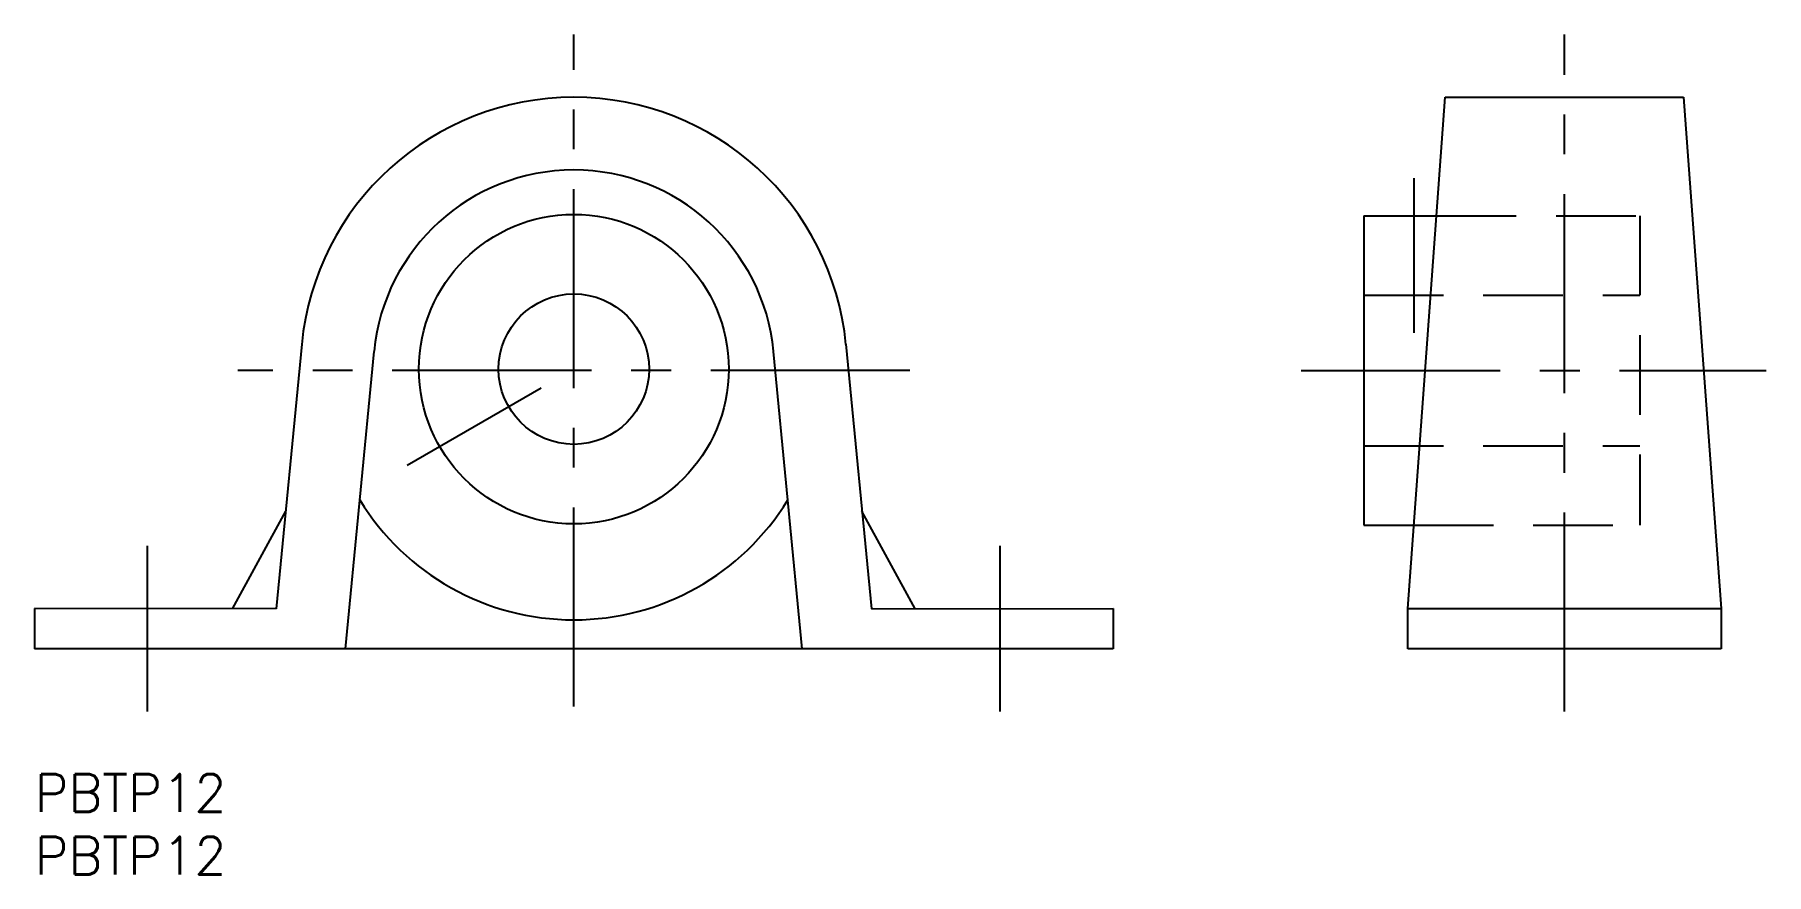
# Model space of a CAD drawing. Extents: x 0 to 138, y -8 to 59.
import ezdxf

# ---------------------------------------------------------------- set-up
doc = ezdxf.new("R2010")
doc.units = 0
doc.header["$LTSCALE"] = 0.5
doc.linetypes.add('CENTER', pattern=[50.8, 31.75, -6.35, 6.35, -6.35])
doc.linetypes.add('DASHED', pattern=[19.05, 12.7, -6.35])
for name, color, linetype in [('MSM_CENTER', 1, 'CENTER'), ('MSM_CONTINUOUS', 7, 'CONTINUOUS'), ('MSM_DASHED', 4, 'DASHED'), ('MSM_PART_NUMBER', 7, 'CONTINUOUS')]:
    doc.layers.add(name, color=color, linetype=linetype)
doc.styles.get("Standard").update_dxf_attribs({"font": 'txt.shx', "height": 3, "bigfont": 'bigfont.shx'})

# ---------------------------------------------------------------- blocks, each defined once
blk = doc.blocks.new('*U2')
at = {"layer": 'MSM_PART_NUMBER'}
blk.add_text('PBTP12', height=3, dxfattribs=at).set_placement((0, -3))
blk = doc.blocks.new('*U3')
at = {"layer": 'MSM_PART_NUMBER'}
blk.add_text('PBTP12', height=3, dxfattribs=at).set_placement((0, -8))

msp = doc.modelspace()

# ---------------------------------------------------------------- linework, layer by layer
at = {"layer": 'MSM_CENTER'}
for p, q in [((43, 5.4), (43, 59)), ((122, 5), (122, 59)), ((110, 47.55), (110, 35.2)), ((69.8, 32.2), (16.2, 32.2)), ((101, 32.2), (138.1, 32.2)), ((29.71, 24.64), (40.4, 30.81)), ((9, 5), (9, 18.2)), ((77, 5), (77, 18.2))]:
    msp.add_line(p, q, dxfattribs=at)
at = {"layer": 'MSM_CONTINUOUS'}
for p, q in [((109.5, 13.2), (112.5, 54)), ((112.5, 54), (131.5, 54)), ((131.5, 54), (134.5, 13.2)), ((106, 44.55), (111.81, 44.55)), ((106, 44.55), (106, 19.85)), ((21.3, 34.29), (19.27, 13.19)), ((24.79, 9.99), (27.07, 33.73)), ((61.21, 9.99), (58.93, 33.73)), ((64.7, 34.29), (66.73, 13.19)), ((15.77, 13.19), (20.02, 20.99)), ((70.23, 13.19), (65.98, 20.99)), ((106, 19.85), (109.99, 19.85)), ((0, 13.2), (0, 10)), ((19.27, 13.19), (0, 13.2)), ((66.73, 13.19), (86, 13.2)), ((86, 13.2), (86, 10)), ((109.5, 13.2), (134.5, 13.2)), ((109.5, 10), (109.5, 13.2)), ((134.5, 13.2), (134.5, 10)), ((86, 10), (0, 10)), ((134.5, 10), (109.5, 10))]:
    msp.add_line(p, q, dxfattribs=at)
for radius in [12.35, 6]:
    msp.add_circle((43, 32.31), radius, dxfattribs=at)
for centre, radius, start, end in [((43, 32.2), 21.8, 5.5, 174.5), ((43, 32.2), 16, 5.5, 174.5), ((43, 32.31), 20, 211.4222, 328.5778)]:
    msp.add_arc(centre, radius, start, end, dxfattribs=at)
at = {"layer": 'MSM_DASHED'}
for p, q in [((111.81, 44.55), (128, 44.55)), ((128, 44.55), (128, 19.85)), ((106, 38.2), (128, 38.2)), ((106, 26.2), (128, 26.2)), ((109.99, 19.85), (128, 19.85))]:
    msp.add_line(p, q, dxfattribs=at)

# ---------------------------------------------------------------- block references
at = {"layer": 'MSM_CONTINUOUS'}
for name in ['*U2', '*U3']:
    msp.add_blockref(name, (0, 0), dxfattribs=at)

doc.saveas('drawing.dxf')
